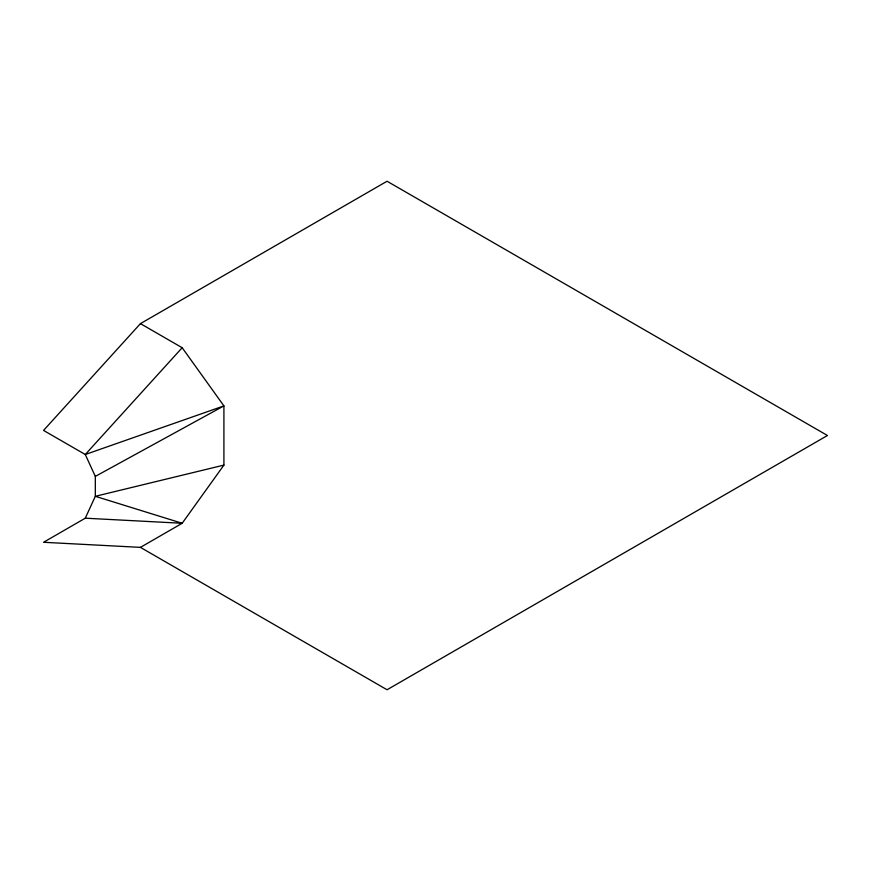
<?xml version="1.0" encoding="UTF-8"?>
<svg xmlns="http://www.w3.org/2000/svg" width="871" height="871" viewBox="0 0 871 871"><rect width="100%" height="100%" fill="white"/><g stroke="black" fill="none" stroke-linecap="round" stroke-linejoin="round"><path stroke-width="1.31" d="M85.282 518.191L95.32 496.307L95.32 476.393L85.282 454.51L43.55 430.416L140.438 323.631L387.062 181.244L827.45 435.5L387.062 689.756L140.438 547.369L43.55 542.285L85.282 518.191L182.17 523.275L223.912 465.103L223.912 405.897L182.17 347.725L140.438 323.631M182.17 347.725L85.282 454.51L223.912 405.897L95.32 476.393M140.438 547.369L182.17 523.275L95.32 496.307L223.912 465.103"/></g></svg>
